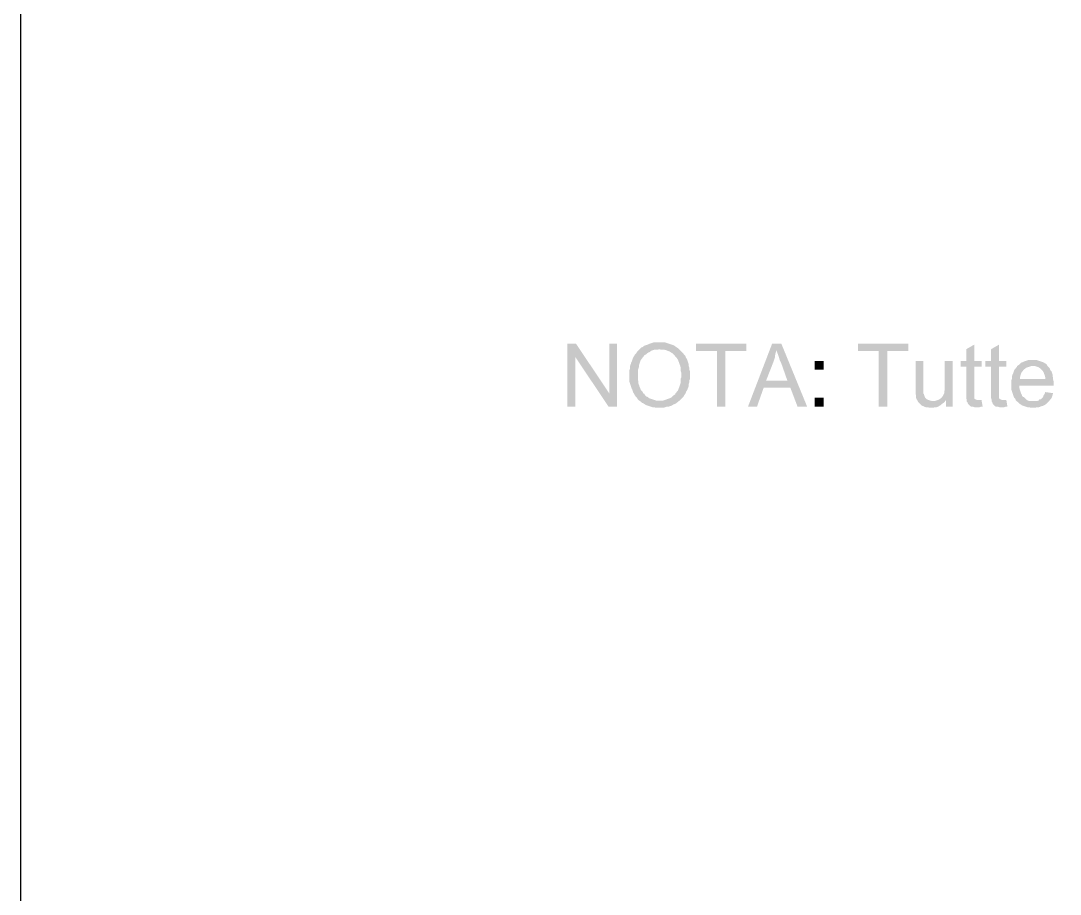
# Model space of a CAD drawing. Header units: millimetres. Extents: x -35.3 to 0.3, y 0.4 to 20.6.
# Drawn here: x -35.345 to -33.81, y 2.964 to 4.254 of the extents above; entities that cross this region are included whole.
import ezdxf

# ---------------------------------------------------------------- set-up
doc = ezdxf.new("R2010")
doc.units = ezdxf.units.MM
doc.layers.add('PDF _Geometria', color=7, linetype='Continuous')
doc.layers.add('PDF _Riempimenti solidi', color=7, linetype='Continuous')

msp = doc.modelspace()

# ---------------------------------------------------------------- hatches: boundary and pattern name
at = {"layer": 'PDF _Riempimenti solidi', "transparency": 33554559}
for points in [[(-34.5252, 3.7777), (-34.5377, 3.7777), (-34.5377, 3.6843), (-34.526, 3.6843), (-34.526, 3.7577)], [(-34.5252, 3.7777), (-34.526, 3.7577), (-34.4768, 3.6843), (-34.476, 3.7043)], [(-34.4643, 3.7777), (-34.476, 3.7777), (-34.476, 3.7043), (-34.4768, 3.6843), (-34.4643, 3.6843)], [(-34.4018, 3.7793), (-34.4102, 3.7793), (-34.4127, 3.7785), (-34.4152, 3.7777), (-34.4177, 3.7768), (-34.4193, 3.776), (-34.4218, 3.7752), (-34.4243, 3.7743), (-34.426, 3.7727), (-34.4285, 3.7718), (-34.4302, 3.7702), (-34.4018, 3.7693), (-34.3993, 3.7685), (-34.3943, 3.7685), (-34.3918, 3.7677), (-34.3868, 3.766), (-34.3843, 3.7643), (-34.3827, 3.7635), (-34.3793, 3.7602), (-34.3777, 3.7577), (-34.376, 3.756), (-34.3743, 3.7535), (-34.3735, 3.751), (-34.3727, 3.7493), (-34.371, 3.7443), (-34.3702, 3.7418), (-34.3702, 3.7368), (-34.3693, 3.7343), (-34.3693, 3.7285), (-34.3702, 3.726), (-34.3702, 3.7202), (-34.3727, 3.7127), (-34.3735, 3.711), (-34.3743, 3.7085), (-34.376, 3.7068), (-34.3768, 3.7052), (-34.3785, 3.7035), (-34.3785, 3.7027), (-34.381, 3.701), (-34.3827, 3.6993), (-34.3843, 3.6977), (-34.3868, 3.6968), (-34.3893, 3.696), (-34.391, 3.6952), (-34.3935, 3.6943), (-34.396, 3.6935), (-34.4018, 3.6935), (-34.3718, 3.6935), (-34.3702, 3.6952), (-34.3668, 3.6985), (-34.3652, 3.701), (-34.3635, 3.7035), (-34.3627, 3.7052), (-34.3627, 3.706), (-34.361, 3.7085), (-34.3602, 3.7102), (-34.3593, 3.7127), (-34.3585, 3.7152), (-34.3585, 3.7177), (-34.3577, 3.7202), (-34.3577, 3.7227), (-34.3568, 3.7252), (-34.3568, 3.7368), (-34.3577, 3.7393), (-34.3577, 3.7418), (-34.3585, 3.7443), (-34.3585, 3.7468), (-34.3593, 3.7493), (-34.3602, 3.7518), (-34.361, 3.7543), (-34.3618, 3.756), (-34.3627, 3.7568), (-34.3635, 3.7593), (-34.3652, 3.761), (-34.3668, 3.7635), (-34.3685, 3.7652), (-34.3702, 3.7668), (-34.3735, 3.7702), (-34.376, 3.7718), (-34.3785, 3.7735), (-34.3793, 3.7743), (-34.381, 3.7752), (-34.3835, 3.776), (-34.386, 3.7768), (-34.391, 3.7785), (-34.3935, 3.7793), (-34.3985, 3.7793)], [(-34.2735, 3.7777), (-34.3477, 3.7777), (-34.3477, 3.7668), (-34.3168, 3.7668), (-34.3168, 3.6843), (-34.3043, 3.6843), (-34.3043, 3.7668), (-34.2735, 3.7668)], [(-34.2218, 3.7777), (-34.2352, 3.7777), (-34.271, 3.6843), (-34.2577, 3.6843), (-34.2477, 3.7127), (-34.2085, 3.7127), (-34.2443, 3.7227), (-34.2335, 3.7502), (-34.231, 3.7577), (-34.231, 3.7602), (-34.2302, 3.7635), (-34.2293, 3.766), (-34.2285, 3.7685)], [(-34.2218, 3.7777), (-34.2285, 3.7685), (-34.2285, 3.7668), (-34.2277, 3.7643), (-34.2268, 3.7618), (-34.2235, 3.7518), (-34.2218, 3.7485), (-34.2127, 3.7227), (-34.2443, 3.7227), (-34.2085, 3.7127), (-34.1977, 3.6843), (-34.1835, 3.6843)], [(-34.0343, 3.7777), (-34.1085, 3.7777), (-34.1085, 3.7668), (-34.0777, 3.7668), (-34.0777, 3.6843), (-34.0652, 3.6843), (-34.0652, 3.7668), (-34.0343, 3.7668)], [(-34.4302, 3.7702), (-34.4318, 3.7685), (-34.4343, 3.766), (-34.436, 3.7635), (-34.4377, 3.7618), (-34.4385, 3.7602), (-34.4402, 3.7577), (-34.441, 3.756), (-34.4427, 3.751), (-34.4435, 3.7493), (-34.4443, 3.7468), (-34.4452, 3.7443), (-34.4452, 3.741), (-34.446, 3.7385), (-34.446, 3.721), (-34.4452, 3.7185), (-34.4443, 3.716), (-34.4435, 3.7135), (-34.4427, 3.711), (-34.4418, 3.7093), (-34.441, 3.7068), (-34.441, 3.706), (-34.4393, 3.7035), (-34.4385, 3.7018), (-34.4368, 3.6993), (-34.4352, 3.6977), (-34.4335, 3.6952), (-34.4318, 3.6935), (-34.4293, 3.6918), (-34.4277, 3.6902), (-34.4252, 3.6893), (-34.4243, 3.6885), (-34.4218, 3.6868), (-34.4193, 3.686), (-34.4143, 3.6843), (-34.4118, 3.6835), (-34.4093, 3.6835), (-34.4068, 3.6827), (-34.396, 3.6827), (-34.3935, 3.6835), (-34.391, 3.6843), (-34.3885, 3.6843), (-34.386, 3.6852), (-34.3835, 3.686), (-34.381, 3.6877), (-34.3785, 3.6885), (-34.376, 3.6902), (-34.3743, 3.6918), (-34.3718, 3.6935), (-34.4068, 3.6935), (-34.4118, 3.6952), (-34.4143, 3.696), (-34.4168, 3.6968), (-34.4185, 3.6985), (-34.421, 3.6993), (-34.4227, 3.701), (-34.4243, 3.7035), (-34.4252, 3.7035), (-34.426, 3.7052), (-34.4277, 3.7077), (-34.4293, 3.7093), (-34.4302, 3.7118), (-34.431, 3.7135), (-34.4318, 3.716), (-34.4327, 3.7185), (-34.4327, 3.721), (-34.4335, 3.7243), (-34.4335, 3.7385), (-34.4327, 3.741), (-34.4318, 3.7435), (-34.4318, 3.746), (-34.431, 3.7485), (-34.4302, 3.751), (-34.4293, 3.7535), (-34.4277, 3.7552), (-34.4268, 3.7568), (-34.4252, 3.7585), (-34.4243, 3.7602), (-34.4227, 3.761), (-34.4202, 3.7627), (-34.4185, 3.7643), (-34.416, 3.7652), (-34.4143, 3.7668), (-34.4118, 3.7677), (-34.4093, 3.7685), (-34.4043, 3.7685), (-34.4018, 3.7693)], [(-33.9368, 3.776), (-33.9485, 3.7693), (-33.9485, 3.7518), (-33.9568, 3.7518), (-33.9568, 3.7435), (-33.9485, 3.7435), (-33.9485, 3.6968), (-33.9477, 3.6943), (-33.931, 3.6943), (-33.9327, 3.6943), (-33.9343, 3.6952), (-33.9352, 3.6952), (-33.9368, 3.6968), (-33.9368, 3.7435), (-33.926, 3.7435), (-33.926, 3.7518), (-33.9368, 3.7518)], [(-33.9002, 3.776), (-33.9118, 3.7693), (-33.9118, 3.7518), (-33.9202, 3.7518), (-33.9202, 3.7435), (-33.9118, 3.7435), (-33.9118, 3.6968), (-33.911, 3.6943), (-33.8943, 3.6943), (-33.896, 3.6943), (-33.8977, 3.6952), (-33.8985, 3.6952), (-33.9002, 3.6968), (-33.9002, 3.7435), (-33.8893, 3.7435), (-33.8893, 3.7518), (-33.9002, 3.7518)], [(-34.1593, 3.7393), (-34.1593, 3.7518), (-34.1727, 3.7518), (-34.1727, 3.7393)], [(-34.0118, 3.7518), (-34.0235, 3.7518), (-34.0235, 3.7035), (-34.0227, 3.701), (-34.0227, 3.6977), (-34.0218, 3.6952), (-34.0202, 3.6927), (-34.0193, 3.691), (-34.016, 3.6877), (-34.0143, 3.686), (-34.0118, 3.6852), (-34.0102, 3.6843), (-34.0077, 3.6835), (-34.0052, 3.6835), (-34.0027, 3.6827), (-33.9977, 3.6827), (-33.9952, 3.6835), (-33.9927, 3.6835), (-33.9902, 3.6843), (-33.9877, 3.686), (-33.986, 3.6868), (-33.9843, 3.6885), (-33.9818, 3.6902), (-33.9802, 3.6918), (-33.9977, 3.6927), (-33.9993, 3.6927), (-34.0018, 3.6935), (-34.0043, 3.6943), (-34.0068, 3.6952), (-34.0077, 3.696), (-34.0093, 3.6977), (-34.0102, 3.7002), (-34.011, 3.7027), (-34.0118, 3.7035), (-34.0118, 3.7143)], [(-33.9685, 3.7518), (-33.9802, 3.7518), (-33.9802, 3.7093), (-33.981, 3.7068), (-33.981, 3.7043), (-33.9818, 3.7027), (-33.9827, 3.701), (-33.9843, 3.6985), (-33.986, 3.6968), (-33.9885, 3.6952), (-33.9785, 3.6943), (-33.9785, 3.6843), (-33.9685, 3.6843)], [(-33.8502, 3.7535), (-33.856, 3.7535), (-33.8585, 3.7527), (-33.8635, 3.751), (-33.8652, 3.7502), (-33.8677, 3.7493), (-33.8693, 3.7477), (-33.871, 3.746), (-33.8735, 3.7443), (-33.8468, 3.7443), (-33.8443, 3.7435), (-33.8418, 3.7427), (-33.8393, 3.741), (-33.8377, 3.7393), (-33.8352, 3.7368), (-33.8343, 3.7352), (-33.8335, 3.7327), (-33.8327, 3.731), (-33.8318, 3.7277), (-33.8318, 3.7252), (-33.8693, 3.7252), (-33.8202, 3.7243), (-33.8202, 3.7268), (-33.821, 3.7293), (-33.821, 3.7318), (-33.8227, 3.7368), (-33.8243, 3.7385), (-33.8252, 3.741), (-33.8268, 3.7427), (-33.8285, 3.7443), (-33.8293, 3.746), (-33.831, 3.7477), (-33.8335, 3.7493), (-33.8352, 3.7502), (-33.8377, 3.751), (-33.8427, 3.7527), (-33.8452, 3.7535), (-33.8477, 3.7535)], [(-33.8735, 3.7443), (-33.8735, 3.7435), (-33.8752, 3.7418), (-33.876, 3.7402), (-33.8777, 3.7385), (-33.8793, 3.7335), (-33.8802, 3.7318), (-33.881, 3.7293), (-33.881, 3.726), (-33.8818, 3.7235), (-33.8818, 3.7093), (-33.881, 3.7068), (-33.8802, 3.7043), (-33.8793, 3.7018), (-33.8785, 3.6993), (-33.8777, 3.6977), (-33.876, 3.696), (-33.8752, 3.6935), (-33.8735, 3.6918), (-33.8493, 3.6927), (-33.8552, 3.6927), (-33.8577, 3.6935), (-33.8602, 3.6952), (-33.8618, 3.6968), (-33.8635, 3.6985), (-33.8643, 3.6985), (-33.866, 3.7002), (-33.8668, 3.7027), (-33.8677, 3.7043), (-33.8685, 3.7068), (-33.8693, 3.7093), (-33.8702, 3.7127), (-33.8702, 3.7152), (-33.8193, 3.7152), (-33.8193, 3.721), (-33.8202, 3.7243), (-33.8693, 3.7252), (-33.8693, 3.7277), (-33.8685, 3.7302), (-33.8677, 3.7327), (-33.8668, 3.7352), (-33.8652, 3.7368), (-33.8635, 3.7393), (-33.8618, 3.7402), (-33.8602, 3.7418), (-33.8577, 3.7427), (-33.8552, 3.7435), (-33.8527, 3.7443), (-33.8502, 3.7443)], [(-33.8318, 3.706), (-33.8327, 3.7035), (-33.8343, 3.701), (-33.8352, 3.6985), (-33.8385, 3.6952), (-33.8402, 3.6952), (-33.8418, 3.6935), (-33.8443, 3.6927), (-33.8493, 3.6927), (-33.8735, 3.6918), (-33.8727, 3.6918), (-33.8693, 3.6885), (-33.8668, 3.6868), (-33.8652, 3.686), (-33.8627, 3.6852), (-33.8577, 3.6835), (-33.8552, 3.6835), (-33.8527, 3.6827), (-33.8468, 3.6827), (-33.8443, 3.6835), (-33.8418, 3.6835), (-33.8368, 3.6852), (-33.8343, 3.686), (-33.8327, 3.6868), (-33.8302, 3.6885), (-33.8277, 3.691), (-33.826, 3.6927), (-33.8243, 3.6952), (-33.8227, 3.6968), (-33.8218, 3.6993), (-33.821, 3.7018), (-33.8202, 3.7043)], [(-34.1593, 3.6843), (-34.1593, 3.6977), (-34.1727, 3.6977), (-34.1727, 3.6843)], [(-33.9885, 3.6952), (-33.9902, 3.6943), (-33.9952, 3.6927), (-33.9977, 3.6927), (-33.9802, 3.6918), (-33.9785, 3.6943)], [(-33.926, 3.6943), (-33.9477, 3.6943), (-33.9477, 3.6918), (-33.9468, 3.691), (-33.946, 3.6885), (-33.9427, 3.6852), (-33.941, 3.6843), (-33.9385, 3.6843), (-33.936, 3.6835), (-33.9293, 3.6835), (-33.9268, 3.6843), (-33.9243, 3.6843)], [(-33.8893, 3.6943), (-33.911, 3.6943), (-33.911, 3.6918), (-33.9102, 3.691), (-33.9093, 3.6885), (-33.9077, 3.6868), (-33.906, 3.6852), (-33.9043, 3.6843), (-33.9018, 3.6843), (-33.8993, 3.6835), (-33.8927, 3.6835), (-33.8902, 3.6843), (-33.8877, 3.6843)]]:
    msp.add_hatch(color=256, dxfattribs=at).paths.add_polyline_path(points)

# ---------------------------------------------------------------- linework, layer by layer
at = {"layer": 'PDF _Geometria', "lineweight": 25}
msp.add_lwpolyline([(-35.3452, 0.3843), (-35.3452, 19.6618), (0.259, 19.6618), (0.259, 0.3843)], close=True, dxfattribs=at)

doc.saveas('drawing.dxf')
